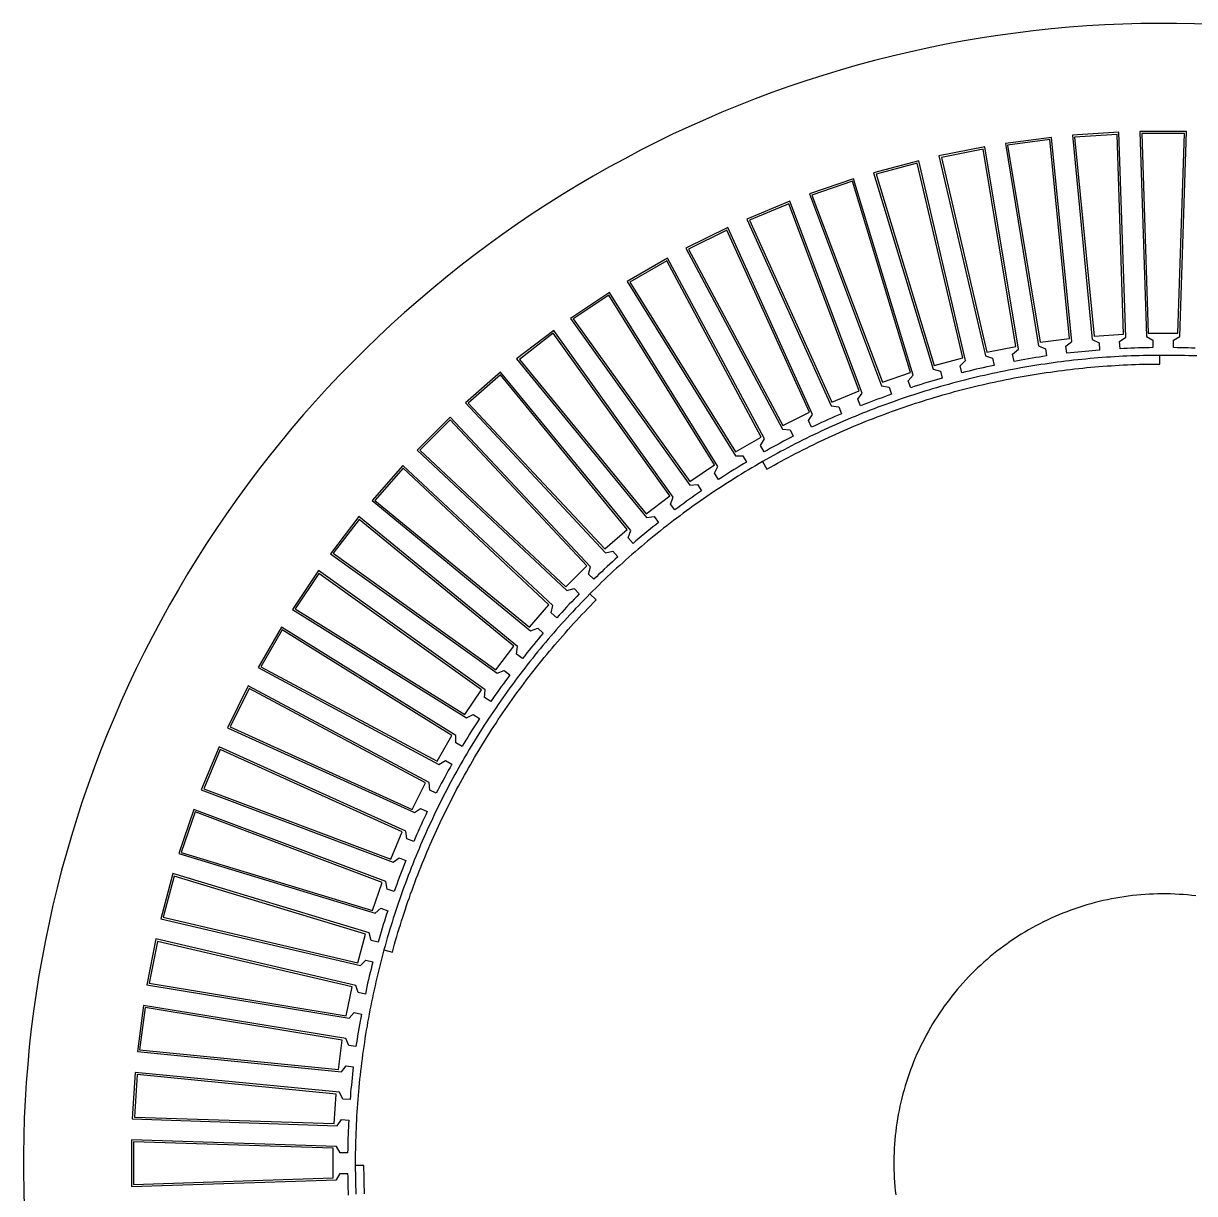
# Model space of a CAD drawing. Header units: metres. Extents: x -174 to 174, y -174 to 174.
# Drawn here: x -173.6 to 4.8, y -4.6 to 173.6 of the extents above; entities that cross this region are included whole.
import ezdxf

# ---------------------------------------------------------------- set-up
doc = ezdxf.new("R2010")
doc.units = ezdxf.units.M

msp = doc.modelspace()

# ---------------------------------------------------------------- linework, layer by layer
at = {"color": 255}
for points in [[(7.52, 173.46, 0), (4.78, 173.56, 0), (2.05, 173.61, 0), (-0.68, 173.62, 0), (-3.42, 173.59, 0), (-6.15, 173.52, 0), (-8.88, 173.4, 0), (-11.61, 173.24, 0), (-14.34, 173.03, 0), (-17.06, 172.79, 0), (-19.78, 172.49, 0), (-22.49, 172.16, 0), (-25.2, 171.79, 0), (-27.9, 171.37, 0), (-30.6, 170.91, 0), (-33.29, 170.4, 0), (-35.96, 169.86, 0), (-38.64, 169.27, 0), (-41.3, 168.64, 0), (-43.95, 167.97, 0), (-46.59, 167.26, 0), (-49.21, 166.5, 0), (-51.83, 165.71, 0), (-54.43, 164.87, 0), (-57.02, 163.99, 0), (-59.6, 163.08, 0), (-62.16, 162.12, 0), (-64.7, 161.12, 0), (-67.23, 160.08, 0), (-69.74, 159, 0), (-72.24, 157.88, 0), (-74.72, 156.73, 0), (-77.18, 155.53, 0), (-79.61, 154.3, 0), (-82.03, 153.02, 0), (-84.43, 151.71, 0), (-86.81, 150.36, 0), (-89.17, 148.98, 0), (-91.5, 147.56, 0), (-93.82, 146.1, 0), (-96.11, 144.6, 0), (-98.37, 143.07, 0), (-100.61, 141.5, 0), (-102.83, 139.9, 0), (-105.02, 138.26, 0), (-107.18, 136.59, 0), (-109.32, 134.89, 0), (-111.43, 133.15, 0), (-113.51, 131.38, 0), (-115.57, 129.58, 0), (-117.59, 127.74, 0), (-119.59, 125.87, 0), (-121.56, 123.97, 0), (-123.49, 122.04, 0), (-125.4, 120.08, 0), (-127.28, 118.1, 0), (-129.12, 116.08, 0), (-130.93, 114.03, 0), (-132.71, 111.95, 0), (-134.46, 109.85, 0), (-136.17, 107.72, 0), (-137.85, 105.56, 0), (-139.5, 103.38, 0), (-141.11, 101.17, 0), (-142.68, 98.93, 0), (-144.22, 96.67, 0), (-145.73, 94.39, 0), (-147.19, 92.08, 0), (-148.63, 89.76, 0), (-150.02, 87.4, 0), (-151.38, 85.03, 0), (-152.7, 82.64, 0), (-153.98, 80.22, 0), (-155.23, 77.79, 0), (-156.43, 75.33, 0), (-157.6, 72.86, 0), (-158.73, 70.37, 0), (-159.81, 67.86, 0), (-160.86, 65.34, 0), (-161.87, 62.8, 0), (-162.84, 60.24, 0), (-163.77, 57.67, 0), (-164.66, 55.08, 0), (-165.5, 52.48, 0), (-166.31, 49.87, 0), (-167.07, 47.24, 0), (-167.8, 44.61, 0), (-168.48, 41.96, 0), (-169.12, 39.3, 0), (-169.72, 36.63, 0), (-170.27, 33.96, 0), (-170.79, 31.27, 0), (-171.26, 28.58, 0), (-171.69, 25.88, 0), (-172.07, 23.17, 0), (-172.42, 20.46, 0), (-172.72, 17.74, 0), (-172.97, 15.02, 0), (-173.19, 12.29, 0), (-173.36, 9.56, 0), (-173.49, 6.83, 0), (-173.58, 4.1, 0), (-173.62, 1.37, 0), (-173.62, -1.37, 0), (-173.58, -4.1, 0), (-173.49, -6.83, 0)], [(1.56, 125.35, 0), (2.56, 125.92, 0), (3.56, 157.15, 0), (-3.56, 157.15, 0), (-2.56, 125.92, 0), (-1.56, 125.35, 0), (-1.56, 124.23, 0), (-2.11, 124.22, 0), (-2.67, 124.21, 0), (-3.23, 124.19, 0), (-3.79, 124.18, 0), (-4.34, 124.16, 0), (-4.9, 124.14, 0), (-5.46, 124.12, 0), (-6.01, 124.09, 0), (-6.57, 124.06, 0), (-6.65, 125.18, 0), (-5.68, 125.82, 0), (-6.73, 157.04, 0), (-13.83, 156.58, 0), (-10.79, 125.49, 0), (-9.75, 124.97, 0), (-9.68, 123.86, 0), (-10.23, 123.81, 0), (-10.79, 123.77, 0), (-11.34, 123.72, 0), (-11.9, 123.66, 0), (-12.45, 123.61, 0), (-13.01, 123.55, 0), (-13.56, 123.49, 0), (-14.12, 123.43, 0), (-14.67, 123.37, 0), (-14.82, 124.48, 0), (-13.9, 125.18, 0), (-16.99, 156.26, 0), (-24.04, 155.34, 0), (-18.97, 124.51, 0), (-17.9, 124.07, 0), (-17.76, 122.96, 0), (-18.31, 122.88, 0), (-18.86, 122.8, 0), (-19.41, 122.71, 0), (-19.96, 122.62, 0), (-20.51, 122.53, 0), (-21.06, 122.44, 0), (-21.61, 122.34, 0), (-22.16, 122.24, 0), (-22.71, 122.14, 0), (-22.93, 123.24, 0), (-22.06, 124, 0), (-27.17, 154.82, 0), (-34.15, 153.43, 0), (-27.07, 123, 0), (-25.98, 122.63, 0), (-25.76, 121.53, 0), (-26.31, 121.42, 0), (-26.85, 121.3, 0), (-27.4, 121.18, 0), (-27.94, 121.05, 0), (-28.48, 120.93, 0), (-29.02, 120.8, 0), (-29.57, 120.67, 0), (-30.11, 120.53, 0), (-30.65, 120.4, 0), (-30.94, 121.48, 0), (-30.12, 122.29, 0), (-37.24, 152.71, 0), (-44.11, 150.87, 0), (-35.06, 120.97, 0), (-33.94, 120.67, 0), (-33.66, 119.59, 0), (-34.19, 119.44, 0), (-34.73, 119.28, 0), (-35.26, 119.13, 0), (-35.8, 118.97, 0), (-36.33, 118.8, 0), (-36.86, 118.64, 0), (-37.4, 118.47, 0), (-37.93, 118.3, 0), (-38.46, 118.13, 0), (-38.82, 119.19, 0), (-38.06, 120.06, 0), (-47.15, 149.95, 0), (-53.88, 147.66, 0), (-42.9, 118.42, 0), (-41.76, 118.19, 0), (-41.4, 117.13, 0), (-41.93, 116.95, 0), (-42.45, 116.76, 0), (-42.98, 116.56, 0), (-43.5, 116.37, 0), (-44.02, 116.17, 0), (-44.54, 115.98, 0), (-45.06, 115.77, 0), (-45.58, 115.57, 0), (-46.1, 115.36, 0), (-46.53, 116.4, 0), (-45.83, 117.32, 0), (-56.85, 146.54, 0), (-63.42, 143.82, 0), (-50.55, 115.36, 0), (-49.41, 115.21, 0), (-48.98, 114.17, 0), (-49.49, 113.95, 0), (-50, 113.73, 0), (-50.51, 113.5, 0), (-51.02, 113.28, 0), (-51.53, 113.05, 0), (-52.03, 112.81, 0), (-52.54, 112.58, 0), (-53.04, 112.34, 0), (-53.55, 112.1, 0), (-54.04, 113.11, 0), (-53.4, 114.07, 0), (-66.31, 142.51, 0), (-72.69, 139.37, 0), (-57.99, 111.81, 0), (-56.83, 111.73, 0), (-56.34, 110.73, 0), (-56.84, 110.47, 0), (-57.33, 110.22, 0), (-57.83, 109.96, 0), (-58.32, 109.7, 0), (-58.81, 109.43, 0), (-59.3, 109.17, 0), (-59.79, 108.9, 0), (-60.28, 108.63, 0), (-60.77, 108.36, 0), (-61.32, 109.33, 0), (-60.75, 110.33, 0), (-75.49, 137.87, 0), (-81.65, 134.31, 0), (-65.17, 107.77, 0), (-64.02, 107.77, 0), (-63.46, 106.8, 0), (-63.94, 106.52, 0), (-64.42, 106.23, 0), (-64.89, 105.94, 0), (-65.37, 105.65, 0), (-65.84, 105.35, 0), (-66.31, 105.06, 0), (-66.78, 104.76, 0), (-67.25, 104.46, 0), (-67.72, 104.15, 0), (-68.34, 105.09, 0), (-67.83, 106.12, 0), (-84.35, 132.64, 0), (-90.26, 128.69, 0), (-72.08, 103.28, 0), (-70.93, 103.36, 0), (-70.31, 102.43, 0), (-70.77, 102.11, 0), (-71.23, 101.79, 0), (-71.68, 101.47, 0), (-72.14, 101.15, 0), (-72.59, 100.82, 0), (-73.04, 100.49, 0), (-73.49, 100.17, 0), (-73.94, 99.83, 0), (-74.39, 99.5, 0), (-75.07, 100.39, 0), (-74.63, 101.46, 0), (-92.84, 126.84, 0), (-98.49, 122.51, 0), (-78.68, 98.34, 0), (-77.54, 98.5, 0), (-76.86, 97.61, 0), (-77.3, 97.26, 0), (-77.73, 96.91, 0), (-78.17, 96.56, 0), (-78.6, 96.21, 0), (-79.03, 95.86, 0), (-79.46, 95.5, 0), (-79.89, 95.14, 0), (-80.31, 94.79, 0), (-80.74, 94.42, 0), (-81.48, 95.27, 0), (-81.1, 96.36, 0), (-100.94, 120.49, 0), (-106.29, 115.8, 0), (-84.95, 92.99, 0), (-83.82, 93.21, 0), (-83.08, 92.37, 0), (-83.49, 92, 0), (-83.9, 91.62, 0), (-84.31, 91.24, 0), (-84.72, 90.87, 0), (-85.13, 90.48, 0), (-85.53, 90.1, 0), (-85.94, 89.72, 0), (-86.34, 89.33, 0), (-86.74, 88.94, 0), (-87.53, 89.73, 0), (-87.23, 90.85, 0), (-108.6, 113.63, 0), (-113.63, 108.6, 0), (-90.85, 87.23, 0), (-89.73, 87.53, 0), (-88.94, 86.74, 0), (-89.33, 86.34, 0), (-89.72, 85.94, 0), (-90.1, 85.53, 0), (-90.48, 85.13, 0), (-90.87, 84.72, 0), (-91.24, 84.31, 0), (-91.62, 83.9, 0), (-92, 83.49, 0), (-92.37, 83.08, 0), (-93.21, 83.82, 0), (-92.99, 84.95, 0), (-115.8, 106.29, 0), (-120.49, 100.94, 0), (-96.36, 81.1, 0), (-95.27, 81.48, 0), (-94.42, 80.74, 0), (-94.79, 80.31, 0), (-95.14, 79.89, 0), (-95.5, 79.46, 0), (-95.86, 79.03, 0), (-96.21, 78.6, 0), (-96.56, 78.17, 0), (-96.91, 77.73, 0), (-97.26, 77.3, 0), (-97.61, 76.86, 0), (-98.5, 77.54, 0), (-98.34, 78.68, 0), (-122.51, 98.49, 0), (-126.84, 92.84, 0), (-101.46, 74.63, 0), (-100.39, 75.07, 0), (-99.5, 74.39, 0), (-99.83, 73.94, 0), (-100.17, 73.49, 0), (-100.49, 73.04, 0), (-100.82, 72.59, 0), (-101.15, 72.14, 0), (-101.47, 71.68, 0), (-101.79, 71.23, 0), (-102.11, 70.77, 0), (-102.43, 70.31, 0), (-103.36, 70.93, 0), (-103.28, 72.08, 0), (-128.69, 90.26, 0), (-132.64, 84.35, 0), (-106.12, 67.83, 0), (-105.09, 68.34, 0), (-104.15, 67.72, 0), (-104.46, 67.25, 0), (-104.76, 66.78, 0), (-105.06, 66.31, 0), (-105.35, 65.84, 0), (-105.65, 65.37, 0), (-105.94, 64.89, 0), (-106.23, 64.42, 0), (-106.52, 63.94, 0), (-106.8, 63.46, 0), (-107.77, 64.02, 0), (-107.77, 65.17, 0), (-134.31, 81.65, 0), (-137.87, 75.49, 0), (-110.33, 60.75, 0), (-109.33, 61.32, 0), (-108.36, 60.77, 0), (-108.63, 60.28, 0), (-108.9, 59.79, 0), (-109.17, 59.3, 0), (-109.43, 58.81, 0), (-109.7, 58.32, 0), (-109.96, 57.83, 0), (-110.22, 57.33, 0), (-110.47, 56.84, 0), (-110.73, 56.34, 0), (-111.73, 56.83, 0), (-111.81, 57.99, 0), (-139.37, 72.69, 0), (-142.51, 66.31, 0), (-114.07, 53.4, 0), (-113.11, 54.04, 0), (-112.1, 53.55, 0), (-112.34, 53.04, 0), (-112.58, 52.54, 0), (-112.81, 52.03, 0), (-113.05, 51.53, 0), (-113.28, 51.02, 0), (-113.5, 50.51, 0), (-113.73, 50, 0), (-113.95, 49.49, 0), (-114.17, 48.98, 0), (-115.21, 49.41, 0), (-115.36, 50.55, 0), (-143.82, 63.42, 0), (-146.54, 56.85, 0), (-117.32, 45.83, 0), (-116.4, 46.53, 0), (-115.36, 46.1, 0), (-115.57, 45.58, 0), (-115.77, 45.06, 0), (-115.98, 44.54, 0), (-116.17, 44.02, 0), (-116.37, 43.5, 0), (-116.56, 42.98, 0), (-116.76, 42.45, 0), (-116.95, 41.93, 0), (-117.13, 41.4, 0), (-118.19, 41.76, 0), (-118.42, 42.9, 0), (-147.66, 53.88, 0), (-149.95, 47.15, 0), (-120.06, 38.06, 0), (-119.19, 38.82, 0), (-118.13, 38.46, 0), (-118.3, 37.93, 0), (-118.47, 37.4, 0), (-118.64, 36.86, 0), (-118.8, 36.33, 0), (-118.97, 35.8, 0), (-119.13, 35.26, 0), (-119.28, 34.73, 0), (-119.44, 34.19, 0), (-119.59, 33.66, 0), (-120.67, 33.94, 0), (-120.97, 35.06, 0), (-150.87, 44.11, 0), (-152.71, 37.24, 0), (-122.29, 30.12, 0), (-121.48, 30.94, 0), (-120.4, 30.65, 0), (-120.53, 30.11, 0), (-120.67, 29.57, 0), (-120.8, 29.02, 0), (-120.93, 28.48, 0), (-121.05, 27.94, 0), (-121.18, 27.4, 0), (-121.3, 26.85, 0), (-121.42, 26.31, 0), (-121.53, 25.76, 0), (-122.63, 25.98, 0), (-123, 27.07, 0), (-153.43, 34.15, 0), (-154.82, 27.17, 0), (-124, 22.06, 0), (-123.24, 22.93, 0), (-122.14, 22.71, 0), (-122.24, 22.16, 0), (-122.34, 21.61, 0), (-122.44, 21.06, 0), (-122.53, 20.51, 0), (-122.62, 19.96, 0), (-122.71, 19.41, 0), (-122.8, 18.86, 0), (-122.88, 18.31, 0), (-122.96, 17.76, 0), (-124.07, 17.9, 0), (-124.51, 18.97, 0), (-155.34, 24.04, 0), (-156.26, 16.99, 0), (-125.18, 13.9, 0), (-124.48, 14.82, 0), (-123.37, 14.67, 0), (-123.43, 14.12, 0), (-123.49, 13.56, 0), (-123.55, 13.01, 0), (-123.61, 12.45, 0), (-123.66, 11.9, 0), (-123.72, 11.34, 0), (-123.77, 10.79, 0), (-123.81, 10.23, 0), (-123.86, 9.68, 0), (-124.97, 9.75, 0), (-125.49, 10.79, 0), (-156.58, 13.83, 0), (-157.04, 6.73, 0), (-125.82, 5.68, 0), (-125.18, 6.65, 0), (-124.06, 6.57, 0), (-124.09, 6.01, 0), (-124.12, 5.46, 0), (-124.14, 4.9, 0), (-124.16, 4.34, 0), (-124.18, 3.79, 0), (-124.19, 3.23, 0), (-124.21, 2.67, 0), (-124.22, 2.11, 0), (-124.23, 1.56, 0), (-125.35, 1.56, 0), (-125.92, 2.56, 0), (-157.15, 3.56, 0), (-157.15, -3.56, 0), (-125.92, -2.56, 0), (-125.35, -1.56, 0), (-124.23, -1.56, 0), (-124.22, -2.11, 0), (-124.21, -2.67, 0), (-124.19, -3.23, 0), (-124.18, -3.79, 0), (-124.16, -4.34, 0), (-124.14, -4.9, 0)], [(-14.26, 125.64, 0), (-17.24, 155.93, 0), (-23.7, 155.08, 0), (-18.74, 125.05, 0), (-14.26, 125.64, 0)], [(-6.02, 126.3, 0), (-7.01, 156.72, 0), (-13.51, 156.3, 0), (-10.52, 126, 0), (-6.02, 126.3, 0)], [(2.26, 126.42, 0), (3.26, 156.85, 0), (-3.26, 156.85, 0), (-2.26, 126.42, 0), (2.26, 126.42, 0)], [(-22.45, 124.43, 0), (-27.41, 154.47, 0), (-33.79, 153.2, 0), (-26.88, 123.55, 0), (-22.45, 124.43, 0)], [(-30.54, 122.7, 0), (-37.45, 152.34, 0), (-43.74, 150.66, 0), (-34.9, 121.53, 0), (-30.54, 122.7, 0)], [(-38.5, 120.44, 0), (-47.33, 149.57, 0), (-53.5, 147.47, 0), (-42.77, 118.99, 0), (-38.5, 120.44, 0)], [(-46.3, 117.66, 0), (-57.01, 146.15, 0), (-63.03, 143.66, 0), (-50.46, 115.94, 0), (-46.3, 117.66, 0)], [(-53.89, 114.38, 0), (-66.45, 142.11, 0), (-72.29, 139.23, 0), (-57.94, 112.39, 0), (-53.89, 114.38, 0)], [(-61.26, 110.61, 0), (-75.6, 137.46, 0), (-81.24, 134.2, 0), (-65.17, 108.36, 0), (-61.26, 110.61, 0)], [(-68.36, 106.37, 0), (-84.43, 132.22, 0), (-89.85, 128.6, 0), (-72.11, 103.86, 0), (-68.36, 106.37, 0)], [(-75.17, 101.67, 0), (-92.9, 126.42, 0), (-98.06, 122.45, 0), (-78.75, 98.92, 0), (-75.17, 101.67, 0)], [(4.9, 124.14, 0), (4.34, 124.16, 0), (3.79, 124.18, 0), (3.23, 124.19, 0), (2.67, 124.21, 0), (2.11, 124.22, 0), (1.56, 124.23, 0), (1.56, 125.35, 0)], [(5.15, 122.96, 0), (4.52, 122.98, 0), (3.9, 123, 0), (3.27, 123.02, 0), (2.64, 123.04, 0), (2.02, 123.05, 0), (1.39, 123.06, 0), (0.76, 123.06, 0), (0.13, 123.06, 0), (-0.49, 123.06, 0), (-1.12, 123.06, 0), (-1.75, 123.05, 0), (-2.37, 123.04, 0), (-3, 123.03, 0), (-3.63, 123.01, 0), (-4.26, 122.99, 0), (-4.88, 122.97, 0), (-5.51, 122.94, 0), (-6.14, 122.91, 0), (-6.76, 122.88, 0), (-7.39, 122.84, 0), (-8.01, 122.8, 0), (-8.64, 122.76, 0), (-9.27, 122.72, 0), (-9.89, 122.67, 0), (-10.52, 122.61, 0), (-11.14, 122.56, 0), (-11.76, 122.5, 0), (-12.39, 122.44, 0), (-13.01, 122.38, 0), (-13.64, 122.31, 0), (-14.26, 122.24, 0), (-14.88, 122.16, 0), (-15.5, 122.08, 0), (-16.13, 122, 0), (-16.75, 121.92, 0), (-17.37, 121.83, 0), (-17.99, 121.74, 0), (-18.61, 121.65, 0), (-19.23, 121.55, 0), (-19.85, 121.45, 0), (-20.47, 121.35, 0), (-21.09, 121.25, 0), (-21.7, 121.14, 0), (-22.32, 121.02, 0), (-22.94, 120.91, 0), (-23.55, 120.79, 0), (-24.17, 120.67, 0), (-24.78, 120.54, 0), (-25.4, 120.42, 0), (-26.01, 120.28, 0), (-26.62, 120.15, 0), (-27.24, 120.01, 0), (-27.85, 119.87, 0), (-28.46, 119.73, 0), (-29.07, 119.58, 0), (-29.68, 119.43, 0), (-30.28, 119.28, 0), (-30.89, 119.12, 0), (-31.5, 118.97, 0), (-32.1, 118.8, 0), (-32.71, 118.64, 0), (-33.31, 118.47, 0), (-33.92, 118.3, 0), (-34.52, 118.12, 0), (-35.12, 117.95, 0), (-35.72, 117.77, 0), (-36.32, 117.58, 0), (-36.92, 117.4, 0), (-37.52, 117.21, 0), (-38.11, 117.01, 0), (-38.71, 116.82, 0), (-39.31, 116.62, 0), (-39.9, 116.42, 0), (-40.49, 116.21, 0), (-41.08, 116, 0), (-41.67, 115.79, 0), (-42.26, 115.58, 0), (-42.85, 115.36, 0), (-43.44, 115.14, 0), (-44.03, 114.92, 0), (-44.61, 114.69, 0), (-45.2, 114.47, 0), (-45.78, 114.23, 0), (-46.36, 114, 0), (-46.94, 113.76, 0), (-47.52, 113.52, 0), (-48.1, 113.28, 0), (-48.67, 113.03, 0), (-49.25, 112.78, 0), (-49.82, 112.53, 0), (-50.4, 112.27, 0), (-50.97, 112.01, 0), (-51.54, 111.75, 0), (-52.11, 111.49, 0), (-52.67, 111.22, 0), (-53.24, 110.95, 0), (-53.81, 110.68, 0), (-54.37, 110.4, 0), (-54.93, 110.13, 0), (-55.49, 109.84, 0), (-56.05, 109.56, 0), (-56.61, 109.27, 0), (-57.16, 108.98, 0), (-57.72, 108.69, 0), (-58.27, 108.39, 0), (-58.82, 108.1, 0), (-59.37, 107.79, 0), (-59.92, 107.49, 0), (-60.47, 107.18, 0), (-61.01, 106.87, 0), (-61.56, 106.56, 0), (-62.1, 106.25, 0), (-62.64, 105.93, 0), (-63.18, 105.61, 0), (-63.72, 105.29, 0), (-64.25, 104.96, 0), (-64.79, 104.63, 0), (-65.32, 104.3, 0), (-65.85, 103.96, 0), (-66.38, 103.63, 0), (-66.91, 103.29, 0), (-67.43, 102.95, 0), (-67.96, 102.6, 0), (-68.48, 102.25, 0), (-69, 101.9, 0), (-69.52, 101.55, 0), (-70.03, 101.19, 0), (-70.55, 100.84, 0), (-71.06, 100.47, 0), (-71.57, 100.11, 0), (-72.08, 99.75, 0), (-72.59, 99.38, 0), (-73.1, 99.01, 0), (-73.6, 98.63, 0), (-74.1, 98.26, 0), (-74.6, 97.88, 0), (-75.1, 97.49, 0), (-75.59, 97.11, 0), (-76.09, 96.72, 0), (-76.58, 96.34, 0), (-77.07, 95.94, 0), (-77.56, 95.55, 0), (-78.04, 95.15, 0), (-78.53, 94.75, 0), (-79.01, 94.35, 0), (-79.49, 93.95, 0), (-79.97, 93.54, 0), (-80.44, 93.13, 0), (-80.92, 92.72, 0), (-81.39, 92.31, 0), (-81.86, 91.89, 0), (-82.32, 91.47, 0), (-82.79, 91.05, 0), (-83.25, 90.63, 0), (-83.71, 90.21, 0), (-84.17, 89.78, 0), (-84.63, 89.35, 0), (-85.08, 88.91, 0), (-85.54, 88.48, 0), (-85.98, 88.04, 0), (-86.43, 87.6, 0), (-86.88, 87.16, 0), (-87.32, 86.72, 0), (-87.76, 86.27, 0), (-88.2, 85.82, 0), (-88.64, 85.37, 0), (-89.07, 84.92, 0), (-89.5, 84.47, 0), (-89.93, 84.01, 0), (-90.36, 83.55, 0), (-90.78, 83.09, 0), (-91.21, 82.62, 0), (-91.63, 82.16, 0), (-92.04, 81.69, 0), (-92.46, 81.22, 0), (-92.87, 80.75, 0), (-93.28, 80.27, 0), (-93.69, 79.8, 0), (-94.09, 79.32, 0), (-94.5, 78.84, 0), (-94.9, 78.35, 0), (-95.3, 77.87, 0), (-95.69, 77.38, 0), (-96.08, 76.89, 0), (-96.48, 76.4, 0), (-96.86, 75.91, 0), (-97.25, 75.42, 0), (-97.63, 74.92, 0), (-98.01, 74.42, 0), (-98.39, 73.92, 0), (-98.77, 73.42, 0), (-99.14, 72.91, 0), (-99.51, 72.41, 0), (-99.88, 71.9, 0), (-100.24, 71.39, 0), (-100.6, 70.88, 0), (-100.96, 70.36, 0), (-101.32, 69.85, 0), (-101.68, 69.33, 0), (-102.03, 68.81, 0), (-102.38, 68.29, 0), (-102.72, 67.77, 0), (-103.07, 67.24, 0), (-103.41, 66.72, 0), (-103.75, 66.19, 0), (-104.08, 65.66, 0), (-104.42, 65.13, 0), (-104.75, 64.6, 0), (-105.08, 64.06, 0), (-105.4, 63.53, 0), (-105.72, 62.99, 0), (-106.04, 62.45, 0), (-106.36, 61.91, 0), (-106.67, 61.36, 0), (-106.99, 60.82, 0), (-107.29, 60.27, 0), (-107.6, 59.73, 0), (-107.9, 59.18, 0), (-108.2, 58.63, 0), (-108.5, 58.07, 0), (-108.8, 57.52, 0), (-109.09, 56.96, 0), (-109.38, 56.41, 0), (-109.66, 55.85, 0), (-109.95, 55.29, 0), (-110.23, 54.73, 0), (-110.5, 54.17, 0), (-110.78, 53.6, 0), (-111.05, 53.04, 0), (-111.32, 52.47, 0), (-111.58, 51.9, 0), (-111.85, 51.33, 0), (-112.11, 50.76, 0), (-112.36, 50.19, 0), (-112.62, 49.62, 0), (-112.87, 49.04, 0), (-113.12, 48.47, 0), (-113.36, 47.89, 0), (-113.61, 47.31, 0), (-113.85, 46.73, 0), (-114.08, 46.15, 0), (-114.32, 45.57, 0), (-114.55, 44.99, 0), (-114.78, 44.4, 0), (-115, 43.82, 0), (-115.22, 43.23, 0), (-115.44, 42.64, 0), (-115.66, 42.05, 0), (-115.87, 41.46, 0), (-116.08, 40.87, 0), (-116.29, 40.28, 0), (-116.49, 39.69, 0), (-116.69, 39.09, 0), (-116.89, 38.5, 0), (-117.08, 37.9, 0), (-117.28, 37.3, 0), (-117.46, 36.71, 0), (-117.65, 36.11, 0), (-117.83, 35.51, 0), (-118.01, 34.91, 0), (-118.19, 34.3, 0), (-118.36, 33.7, 0), (-118.53, 33.1, 0), (-118.7, 32.49, 0), (-118.86, 31.89, 0), (-119.02, 31.28, 0), (-119.18, 30.67, 0), (-119.34, 30.07, 0), (-119.49, 29.46, 0), (-119.64, 28.85, 0), (-119.78, 28.24, 0), (-119.92, 27.63, 0), (-120.06, 27.02, 0), (-120.2, 26.4, 0), (-120.33, 25.79, 0), (-120.46, 25.18, 0), (-120.59, 24.56, 0), (-120.71, 23.95, 0), (-120.83, 23.33, 0), (-120.95, 22.72, 0), (-121.06, 22.1, 0), (-121.18, 21.48, 0), (-121.28, 20.86, 0), (-121.39, 20.25, 0), (-121.49, 19.63, 0), (-121.59, 19.01, 0), (-121.68, 18.39, 0), (-121.78, 17.77, 0), (-121.86, 17.15, 0), (-121.95, 16.53, 0), (-122.03, 15.9, 0), (-122.11, 15.28, 0), (-122.19, 14.66, 0), (-122.26, 14.04, 0), (-122.33, 13.41, 0), (-122.4, 12.79, 0), (-122.46, 12.16, 0), (-122.52, 11.54, 0), (-122.58, 10.92, 0), (-122.63, 10.29, 0), (-122.68, 9.67, 0), (-122.73, 9.04, 0), (-122.78, 8.42, 0), (-122.82, 7.79, 0), (-122.86, 7.16, 0), (-122.89, 6.54, 0), (-122.92, 5.91, 0), (-122.95, 5.28, 0), (-122.98, 4.66, 0), (-123, 4.03, 0), (-123.02, 3.4, 0), (-123.03, 2.78, 0), (-123.05, 2.15, 0), (-123.06, 1.52, 0), (-123.06, 0.9, 0), (-123.06, 0.27, 0), (-123.06, -0.36, 0), (-123.06, -0.99, 0), (-123.05, -1.61, 0), (-123.04, -2.24, 0), (-123.03, -2.87, 0), (-123.02, -3.49, 0), (-123, -4.12, 0), (-122.97, -4.75, 0)], [(-0.49, 121.74, 0), (-0.49, 123.06, 0), (-1.12, 123.06, 0), (-1.75, 123.05, 0), (-2.37, 123.04, 0), (-3, 123.03, 0), (-3.63, 123.01, 0), (-4.26, 122.99, 0), (-4.88, 122.97, 0), (-5.51, 122.94, 0), (-6.14, 122.91, 0), (-6.76, 122.88, 0), (-7.39, 122.84, 0), (-8.01, 122.8, 0), (-8.64, 122.76, 0), (-9.27, 122.72, 0), (-9.89, 122.67, 0), (-10.52, 122.61, 0), (-11.14, 122.56, 0), (-11.76, 122.5, 0), (-12.39, 122.44, 0), (-13.01, 122.38, 0), (-13.64, 122.31, 0), (-14.26, 122.24, 0), (-14.88, 122.16, 0), (-15.5, 122.08, 0), (-16.13, 122, 0), (-16.75, 121.92, 0), (-17.37, 121.83, 0), (-17.99, 121.74, 0), (-18.61, 121.65, 0), (-19.23, 121.55, 0), (-19.85, 121.45, 0), (-20.47, 121.35, 0), (-21.09, 121.25, 0), (-21.7, 121.14, 0), (-22.32, 121.02, 0), (-22.94, 120.91, 0), (-23.55, 120.79, 0), (-24.17, 120.67, 0), (-24.78, 120.54, 0), (-25.4, 120.42, 0), (-26.01, 120.28, 0), (-26.62, 120.15, 0), (-27.24, 120.01, 0), (-27.85, 119.87, 0), (-28.46, 119.73, 0), (-29.07, 119.58, 0), (-29.68, 119.43, 0), (-30.28, 119.28, 0), (-30.89, 119.12, 0), (-31.5, 118.97, 0), (-32.1, 118.8, 0), (-32.71, 118.64, 0), (-33.31, 118.47, 0), (-33.92, 118.3, 0), (-34.52, 118.12, 0), (-35.12, 117.95, 0), (-35.72, 117.77, 0), (-36.32, 117.58, 0), (-36.92, 117.4, 0), (-37.52, 117.21, 0), (-38.11, 117.01, 0), (-38.71, 116.82, 0), (-39.31, 116.62, 0), (-39.9, 116.42, 0), (-40.49, 116.21, 0), (-41.08, 116, 0), (-41.67, 115.79, 0), (-42.26, 115.58, 0), (-42.85, 115.36, 0), (-43.44, 115.14, 0), (-44.03, 114.92, 0), (-44.61, 114.69, 0), (-45.2, 114.47, 0), (-45.78, 114.23, 0), (-46.36, 114, 0), (-46.94, 113.76, 0), (-47.52, 113.52, 0), (-48.1, 113.28, 0), (-48.67, 113.03, 0), (-49.25, 112.78, 0), (-49.82, 112.53, 0), (-50.4, 112.27, 0), (-50.97, 112.01, 0), (-51.54, 111.75, 0), (-52.11, 111.49, 0), (-52.67, 111.22, 0), (-53.24, 110.95, 0), (-53.81, 110.68, 0), (-54.37, 110.4, 0), (-54.93, 110.13, 0), (-55.49, 109.84, 0), (-56.05, 109.56, 0), (-56.61, 109.27, 0), (-57.16, 108.98, 0), (-57.72, 108.69, 0), (-58.27, 108.39, 0), (-58.82, 108.1, 0), (-59.37, 107.79, 0), (-59.92, 107.49, 0), (-60.47, 107.18, 0), (-61.01, 106.87, 0), (-60.36, 105.73, 0), (-59.82, 106.03, 0), (-59.28, 106.34, 0), (-58.74, 106.64, 0), (-58.19, 106.94, 0), (-57.65, 107.23, 0), (-57.1, 107.52, 0), (-56.55, 107.81, 0), (-56, 108.1, 0), (-55.45, 108.38, 0), (-54.9, 108.66, 0), (-54.34, 108.94, 0), (-53.78, 109.22, 0), (-53.23, 109.49, 0), (-52.67, 109.76, 0), (-52.11, 110.03, 0), (-51.55, 110.29, 0), (-50.98, 110.55, 0), (-50.42, 110.81, 0), (-49.86, 111.07, 0), (-49.29, 111.32, 0), (-48.72, 111.57, 0), (-48.15, 111.82, 0), (-47.58, 112.06, 0), (-47.01, 112.3, 0), (-46.44, 112.54, 0), (-45.86, 112.77, 0), (-45.29, 113.01, 0), (-44.71, 113.24, 0), (-44.13, 113.46, 0), (-43.55, 113.69, 0), (-42.97, 113.91, 0), (-42.39, 114.12, 0), (-41.81, 114.34, 0), (-41.23, 114.55, 0), (-40.64, 114.76, 0), (-40.06, 114.96, 0), (-39.47, 115.17, 0), (-38.88, 115.37, 0), (-38.29, 115.56, 0), (-37.71, 115.76, 0), (-37.12, 115.95, 0), (-36.52, 116.14, 0), (-35.93, 116.32, 0), (-35.34, 116.5, 0), (-34.74, 116.68, 0), (-34.15, 116.86, 0), (-33.55, 117.03, 0), (-32.96, 117.2, 0), (-32.36, 117.36, 0), (-31.76, 117.53, 0), (-31.16, 117.69, 0), (-30.56, 117.85, 0), (-29.96, 118, 0), (-29.36, 118.15, 0), (-28.75, 118.3, 0), (-28.15, 118.44, 0), (-27.55, 118.59, 0), (-26.94, 118.72, 0), (-26.34, 118.86, 0), (-25.73, 118.99, 0), (-25.12, 119.12, 0), (-24.52, 119.25, 0), (-23.91, 119.37, 0), (-23.3, 119.49, 0), (-22.69, 119.61, 0), (-22.08, 119.72, 0), (-21.47, 119.84, 0), (-20.86, 119.94, 0), (-20.25, 120.05, 0), (-19.64, 120.15, 0), (-19.02, 120.25, 0), (-18.41, 120.34, 0), (-17.8, 120.44, 0), (-17.18, 120.52, 0), (-16.57, 120.61, 0), (-15.95, 120.69, 0), (-15.34, 120.77, 0), (-14.72, 120.85, 0), (-14.11, 120.92, 0), (-13.49, 120.99, 0), (-12.87, 121.06, 0), (-12.26, 121.12, 0), (-11.64, 121.19, 0), (-11.02, 121.24, 0), (-10.4, 121.3, 0), (-9.78, 121.35, 0), (-9.17, 121.4, 0), (-8.55, 121.44, 0), (-7.93, 121.48, 0), (-7.31, 121.52, 0), (-6.69, 121.56, 0), (-6.07, 121.59, 0), (-5.45, 121.62, 0), (-4.83, 121.65, 0), (-4.21, 121.67, 0), (-3.59, 121.69, 0), (-2.97, 121.71, 0), (-2.35, 121.72, 0), (-1.73, 121.73, 0), (-1.11, 121.74, 0), (-0.49, 121.74, 0)], [(-81.66, 96.54, 0), (-100.97, 120.07, 0), (-105.86, 115.78, 0), (-85.05, 93.56, 0), (-81.66, 96.54, 0)], [(-87.8, 90.99, 0), (-108.6, 113.21, 0), (-113.21, 108.6, 0), (-90.99, 87.8, 0), (-87.8, 90.99, 0)], [(-93.56, 85.05, 0), (-115.78, 105.86, 0), (-120.07, 100.97, 0), (-96.54, 81.66, 0), (-93.56, 85.05, 0)], [(-98.92, 78.75, 0), (-122.45, 98.06, 0), (-126.42, 92.9, 0), (-101.67, 75.17, 0), (-98.92, 78.75, 0)], [(-103.86, 72.11, 0), (-128.6, 89.85, 0), (-132.22, 84.43, 0), (-106.37, 68.36, 0), (-103.86, 72.11, 0)], [(-86.38, 85.79, 0), (-87.32, 86.72, 0), (-87.76, 86.27, 0), (-88.2, 85.82, 0), (-88.64, 85.37, 0), (-89.07, 84.92, 0), (-89.5, 84.47, 0), (-89.93, 84.01, 0), (-90.36, 83.55, 0), (-90.78, 83.09, 0), (-91.21, 82.62, 0), (-91.63, 82.16, 0), (-92.04, 81.69, 0), (-92.46, 81.22, 0), (-92.87, 80.75, 0), (-93.28, 80.27, 0), (-93.69, 79.8, 0), (-94.09, 79.32, 0), (-94.5, 78.84, 0), (-94.9, 78.35, 0), (-95.3, 77.87, 0), (-95.69, 77.38, 0), (-96.08, 76.89, 0), (-96.48, 76.4, 0), (-96.86, 75.91, 0), (-97.25, 75.42, 0), (-97.63, 74.92, 0), (-98.01, 74.42, 0), (-98.39, 73.92, 0), (-98.77, 73.42, 0), (-99.14, 72.91, 0), (-99.51, 72.41, 0), (-99.88, 71.9, 0), (-100.24, 71.39, 0), (-100.6, 70.88, 0), (-100.96, 70.36, 0), (-101.32, 69.85, 0), (-101.68, 69.33, 0), (-102.03, 68.81, 0), (-102.38, 68.29, 0), (-102.72, 67.77, 0), (-103.07, 67.24, 0), (-103.41, 66.72, 0), (-103.75, 66.19, 0), (-104.08, 65.66, 0), (-104.42, 65.13, 0), (-104.75, 64.6, 0), (-105.08, 64.06, 0), (-105.4, 63.53, 0), (-105.72, 62.99, 0), (-106.04, 62.45, 0), (-106.36, 61.91, 0), (-106.67, 61.36, 0), (-106.99, 60.82, 0), (-107.29, 60.27, 0), (-107.6, 59.73, 0), (-107.9, 59.18, 0), (-108.2, 58.63, 0), (-108.5, 58.07, 0), (-108.8, 57.52, 0), (-109.09, 56.96, 0), (-109.38, 56.41, 0), (-109.66, 55.85, 0), (-109.95, 55.29, 0), (-110.23, 54.73, 0), (-110.5, 54.17, 0), (-110.78, 53.6, 0), (-111.05, 53.04, 0), (-111.32, 52.47, 0), (-111.58, 51.9, 0), (-111.85, 51.33, 0), (-112.11, 50.76, 0), (-112.36, 50.19, 0), (-112.62, 49.62, 0), (-112.87, 49.04, 0), (-113.12, 48.47, 0), (-113.36, 47.89, 0), (-113.61, 47.31, 0), (-113.85, 46.73, 0), (-114.08, 46.15, 0), (-114.32, 45.57, 0), (-114.55, 44.99, 0), (-114.78, 44.4, 0), (-115, 43.82, 0), (-115.22, 43.23, 0), (-115.44, 42.64, 0), (-115.66, 42.05, 0), (-115.87, 41.46, 0), (-116.08, 40.87, 0), (-116.29, 40.28, 0), (-116.49, 39.69, 0), (-116.69, 39.09, 0), (-116.89, 38.5, 0), (-117.08, 37.9, 0), (-117.28, 37.3, 0), (-117.46, 36.71, 0), (-117.65, 36.11, 0), (-117.83, 35.51, 0), (-118.01, 34.91, 0), (-118.19, 34.3, 0), (-118.36, 33.7, 0), (-118.53, 33.1, 0), (-118.7, 32.49, 0), (-117.42, 32.14, 0), (-117.26, 32.74, 0), (-117.09, 33.34, 0), (-116.92, 33.93, 0), (-116.74, 34.53, 0), (-116.57, 35.12, 0), (-116.39, 35.72, 0), (-116.2, 36.31, 0), (-116.02, 36.9, 0), (-115.83, 37.49, 0), (-115.63, 38.08, 0), (-115.44, 38.67, 0), (-115.24, 39.26, 0), (-115.04, 39.85, 0), (-114.83, 40.43, 0), (-114.63, 41.02, 0), (-114.42, 41.6, 0), (-114.2, 42.18, 0), (-113.99, 42.77, 0), (-113.77, 43.35, 0), (-113.54, 43.92, 0), (-113.32, 44.5, 0), (-113.09, 45.08, 0), (-112.86, 45.66, 0), (-112.62, 46.23, 0), (-112.39, 46.8, 0), (-112.15, 47.38, 0), (-111.9, 47.95, 0), (-111.66, 48.52, 0), (-111.41, 49.08, 0), (-111.16, 49.65, 0), (-110.9, 50.22, 0), (-110.65, 50.78, 0), (-110.39, 51.35, 0), (-110.12, 51.91, 0), (-109.86, 52.47, 0), (-109.59, 53.03, 0), (-109.32, 53.59, 0), (-109.04, 54.14, 0), (-108.76, 54.7, 0), (-108.48, 55.25, 0), (-108.2, 55.8, 0), (-107.92, 56.35, 0), (-107.63, 56.9, 0), (-107.34, 57.45, 0), (-107.04, 58, 0), (-106.74, 58.54, 0), (-106.44, 59.08, 0), (-106.14, 59.63, 0), (-105.84, 60.17, 0), (-105.53, 60.7, 0), (-105.22, 61.24, 0), (-104.9, 61.78, 0), (-104.59, 62.31, 0), (-104.27, 62.84, 0), (-103.95, 63.37, 0), (-103.62, 63.9, 0), (-103.3, 64.43, 0), (-102.97, 64.96, 0), (-102.63, 65.48, 0), (-102.3, 66, 0), (-101.96, 66.52, 0), (-101.62, 67.04, 0), (-101.28, 67.56, 0), (-100.93, 68.07, 0), (-100.58, 68.59, 0), (-100.23, 69.1, 0), (-99.88, 69.61, 0), (-99.52, 70.12, 0), (-99.17, 70.62, 0), (-98.8, 71.13, 0), (-98.44, 71.63, 0), (-98.07, 72.13, 0), (-97.71, 72.63, 0), (-97.33, 73.13, 0), (-96.96, 73.62, 0), (-96.58, 74.12, 0), (-96.2, 74.61, 0), (-95.82, 75.1, 0), (-95.44, 75.58, 0), (-95.05, 76.07, 0), (-94.66, 76.55, 0), (-94.27, 77.03, 0), (-93.88, 77.51, 0), (-93.48, 77.99, 0), (-93.08, 78.47, 0), (-92.68, 78.94, 0), (-92.28, 79.41, 0), (-91.87, 79.88, 0), (-91.46, 80.35, 0), (-91.05, 80.81, 0), (-90.64, 81.27, 0), (-90.23, 81.74, 0), (-89.81, 82.19, 0), (-89.39, 82.65, 0), (-88.97, 83.11, 0), (-88.54, 83.56, 0), (-88.11, 84.01, 0), (-87.68, 84.46, 0), (-87.25, 84.9, 0), (-86.82, 85.35, 0), (-86.38, 85.79, 0)], [(-108.36, 65.17, 0), (-134.2, 81.24, 0), (-137.46, 75.6, 0), (-110.61, 61.26, 0), (-108.36, 65.17, 0)], [(-112.39, 57.94, 0), (-139.23, 72.29, 0), (-142.11, 66.45, 0), (-114.38, 53.89, 0), (-112.39, 57.94, 0)], [(-115.94, 50.46, 0), (-143.66, 63.03, 0), (-146.15, 57.01, 0), (-117.66, 46.3, 0), (-115.94, 50.46, 0)], [(-118.99, 42.77, 0), (-147.47, 53.5, 0), (-149.57, 47.33, 0), (-120.44, 38.5, 0), (-118.99, 42.77, 0)], [(-121.53, 34.9, 0), (-150.66, 43.74, 0), (-152.34, 37.45, 0), (-122.7, 30.54, 0), (-121.53, 34.9, 0)], [(4.99, 40.72, 0), (4.35, 40.79, 0), (3.71, 40.85, 0), (3.07, 40.91, 0), (2.42, 40.95, 0), (1.78, 40.98, 0), (1.13, 41.01, 0), (0.48, 41.02, 0), (-0.16, 41.02, 0), (-0.81, 41.01, 0), (-1.45, 41, 0), (-2.1, 40.97, 0), (-2.74, 40.93, 0), (-3.39, 40.88, 0), (-4.03, 40.82, 0), (-4.67, 40.75, 0), (-5.31, 40.68, 0), (-5.95, 40.59, 0), (-6.59, 40.49, 0), (-7.23, 40.38, 0), (-7.86, 40.26, 0), (-8.5, 40.13, 0), (-9.13, 39.99, 0), (-9.76, 39.84, 0), (-10.38, 39.69, 0), (-11.01, 39.52, 0), (-11.63, 39.34, 0), (-12.25, 39.15, 0), (-12.86, 38.95, 0), (-13.47, 38.75, 0), (-14.08, 38.53, 0), (-14.69, 38.3, 0), (-15.29, 38.07, 0), (-15.88, 37.82, 0), (-16.48, 37.57, 0), (-17.07, 37.3, 0), (-17.65, 37.03, 0), (-18.23, 36.75, 0), (-18.81, 36.45, 0), (-19.38, 36.15, 0), (-19.95, 35.84, 0), (-20.51, 35.53, 0), (-21.07, 35.2, 0), (-21.62, 34.86, 0), (-22.17, 34.52, 0), (-22.71, 34.16, 0), (-23.24, 33.8, 0), (-23.77, 33.43, 0), (-24.29, 33.05, 0), (-24.81, 32.67, 0), (-25.32, 32.27, 0), (-25.83, 31.87, 0), (-26.33, 31.46, 0), (-26.82, 31.04, 0), (-27.3, 30.61, 0), (-27.78, 30.18, 0), (-28.26, 29.74, 0), (-28.72, 29.29, 0), (-29.18, 28.83, 0), (-29.63, 28.37, 0), (-30.07, 27.9, 0), (-30.51, 27.42, 0), (-30.93, 26.94, 0), (-31.36, 26.45, 0), (-31.77, 25.95, 0), (-32.17, 25.45, 0), (-32.57, 24.94, 0), (-32.96, 24.42, 0), (-33.34, 23.9, 0), (-33.71, 23.37, 0), (-34.07, 22.84, 0), (-34.43, 22.3, 0), (-34.78, 21.76, 0), (-35.12, 21.21, 0), (-35.44, 20.65, 0), (-35.77, 20.09, 0), (-36.08, 19.52, 0), (-36.38, 18.95, 0), (-36.67, 18.38, 0), (-36.96, 17.8, 0), (-37.23, 17.21, 0), (-37.5, 16.63, 0), (-37.76, 16.03, 0), (-38.01, 15.44, 0), (-38.24, 14.84, 0), (-38.47, 14.23, 0), (-38.69, 13.62, 0), (-38.9, 13.01, 0), (-39.1, 12.4, 0), (-39.29, 11.78, 0), (-39.47, 11.16, 0), (-39.64, 10.54, 0), (-39.81, 9.91, 0), (-39.96, 9.29, 0), (-40.1, 8.66, 0), (-40.23, 8.02, 0), (-40.35, 7.39, 0), (-40.46, 6.75, 0), (-40.56, 6.11, 0), (-40.65, 5.47, 0), (-40.74, 4.83, 0), (-40.81, 4.19, 0), (-40.87, 3.55, 0), (-40.92, 2.9, 0), (-40.96, 2.26, 0), (-40.99, 1.61, 0), (-41.01, 0.97, 0), (-41.02, 0.32, 0), (-41.02, -0.32, 0), (-41.01, -0.97, 0), (-40.99, -1.61, 0), (-40.96, -2.26, 0), (-40.92, -2.9, 0), (-40.87, -3.55, 0), (-40.81, -4.19, 0), (-40.74, -4.83, 0)], [(-123.55, 26.88, 0), (-153.2, 33.79, 0), (-154.47, 27.41, 0), (-124.43, 22.45, 0), (-123.55, 26.88, 0)], [(-125.05, 18.74, 0), (-155.08, 23.7, 0), (-155.93, 17.24, 0), (-125.64, 14.26, 0), (-125.05, 18.74, 0)], [(-126, 10.52, 0), (-156.3, 13.51, 0), (-156.72, 7.01, 0), (-126.3, 6.02, 0), (-126, 10.52, 0)], [(-126.42, 2.26, 0), (-156.85, 3.26, 0), (-156.85, -3.26, 0), (-126.42, -2.26, 0), (-126.42, 2.26, 0)], [(-121.74, -0.36, 0), (-123.06, -0.36, 0), (-123.06, -0.99, 0), (-123.05, -1.61, 0), (-123.04, -2.24, 0), (-123.03, -2.87, 0), (-123.02, -3.49, 0), (-123, -4.12, 0), (-122.97, -4.75, 0)], [(-121.65, -4.7, 0), (-121.68, -4.08, 0), (-121.69, -3.46, 0), (-121.71, -2.84, 0), (-121.72, -2.22, 0), (-121.73, -1.6, 0), (-121.74, -0.98, 0), (-121.74, -0.36, 0)]]:
    msp.add_polyline3d(points, dxfattribs=at)

doc.saveas('drawing.dxf')
